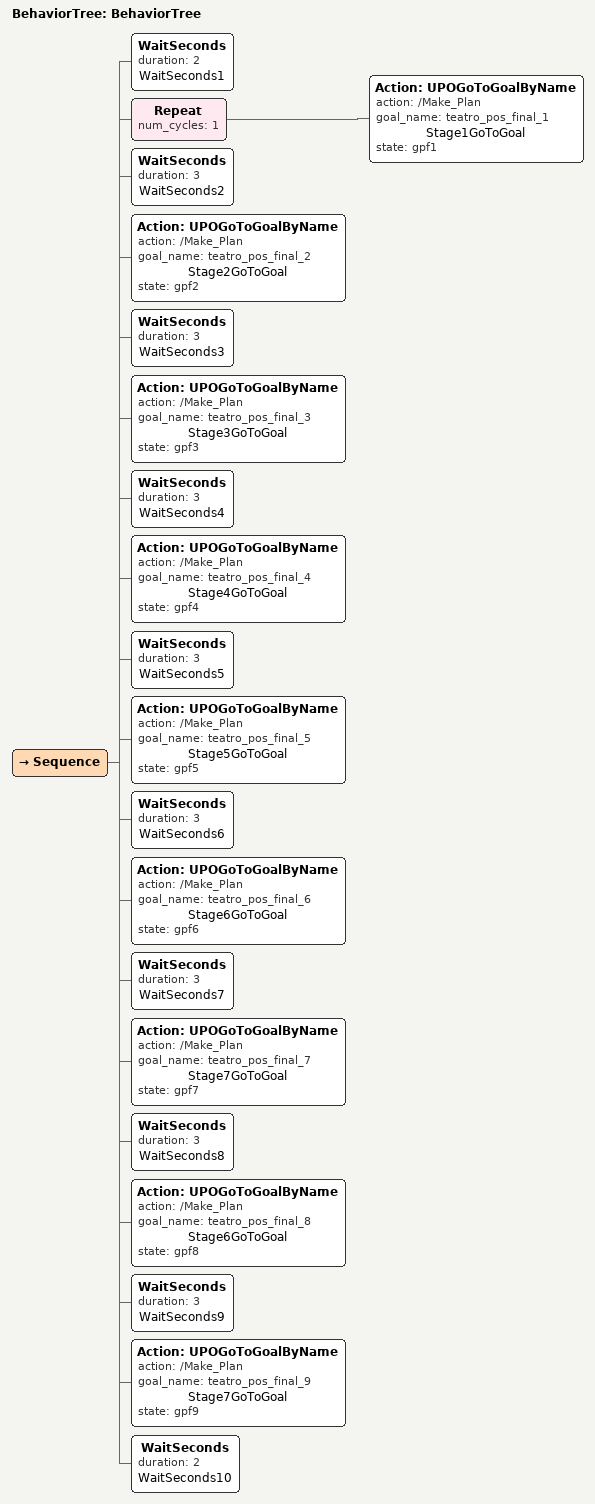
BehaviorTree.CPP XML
<?xml version="1.0"?>
<root main_tree_to_execute="BehaviorTree">
    <BehaviorTree ID="BehaviorTree">
        <Sequence>
            <WaitSeconds duration="2" name="WaitSeconds1"/>
            <Repeat num_cycles="1">
                <Action ID="UPOGoToGoalByName" action="/Make_Plan" goal_name="teatro_pos_final_1" name="Stage1GoToGoal" state="gpf1"/>
            </Repeat>
            <WaitSeconds duration="3" name="WaitSeconds2"/>
            <Action ID="UPOGoToGoalByName" action="/Make_Plan" goal_name="teatro_pos_final_2" name="Stage2GoToGoal" state="gpf2"/>
            <WaitSeconds duration="3" name="WaitSeconds3"/>
            <Action ID="UPOGoToGoalByName" action="/Make_Plan" goal_name="teatro_pos_final_3" name="Stage3GoToGoal" state="gpf3"/>
            <WaitSeconds duration="3" name="WaitSeconds4"/>
            <Action ID="UPOGoToGoalByName" action="/Make_Plan" goal_name="teatro_pos_final_4" name="Stage4GoToGoal" state="gpf4"/>
            <WaitSeconds duration="3" name="WaitSeconds5"/>
            <Action ID="UPOGoToGoalByName" action="/Make_Plan" goal_name="teatro_pos_final_5" name="Stage5GoToGoal" state="gpf5"/>
            <WaitSeconds duration="3" name="WaitSeconds6"/>
            <Action ID="UPOGoToGoalByName" action="/Make_Plan" goal_name="teatro_pos_final_6" name="Stage6GoToGoal" state="gpf6"/>
            <WaitSeconds duration="3" name="WaitSeconds7"/>
            <Action ID="UPOGoToGoalByName" action="/Make_Plan" goal_name="teatro_pos_final_7" name="Stage7GoToGoal" state="gpf7"/>
            <WaitSeconds duration="3" name="WaitSeconds8"/>
            <Action ID="UPOGoToGoalByName" action="/Make_Plan" goal_name="teatro_pos_final_8" name="Stage6GoToGoal" state="gpf8"/>
            <WaitSeconds duration="3" name="WaitSeconds9"/>
            <Action ID="UPOGoToGoalByName" action="/Make_Plan" goal_name="teatro_pos_final_9" name="Stage7GoToGoal" state="gpf9"/>
            <WaitSeconds duration="2" name="WaitSeconds10"/>
        </Sequence>
    </BehaviorTree>
</root>
